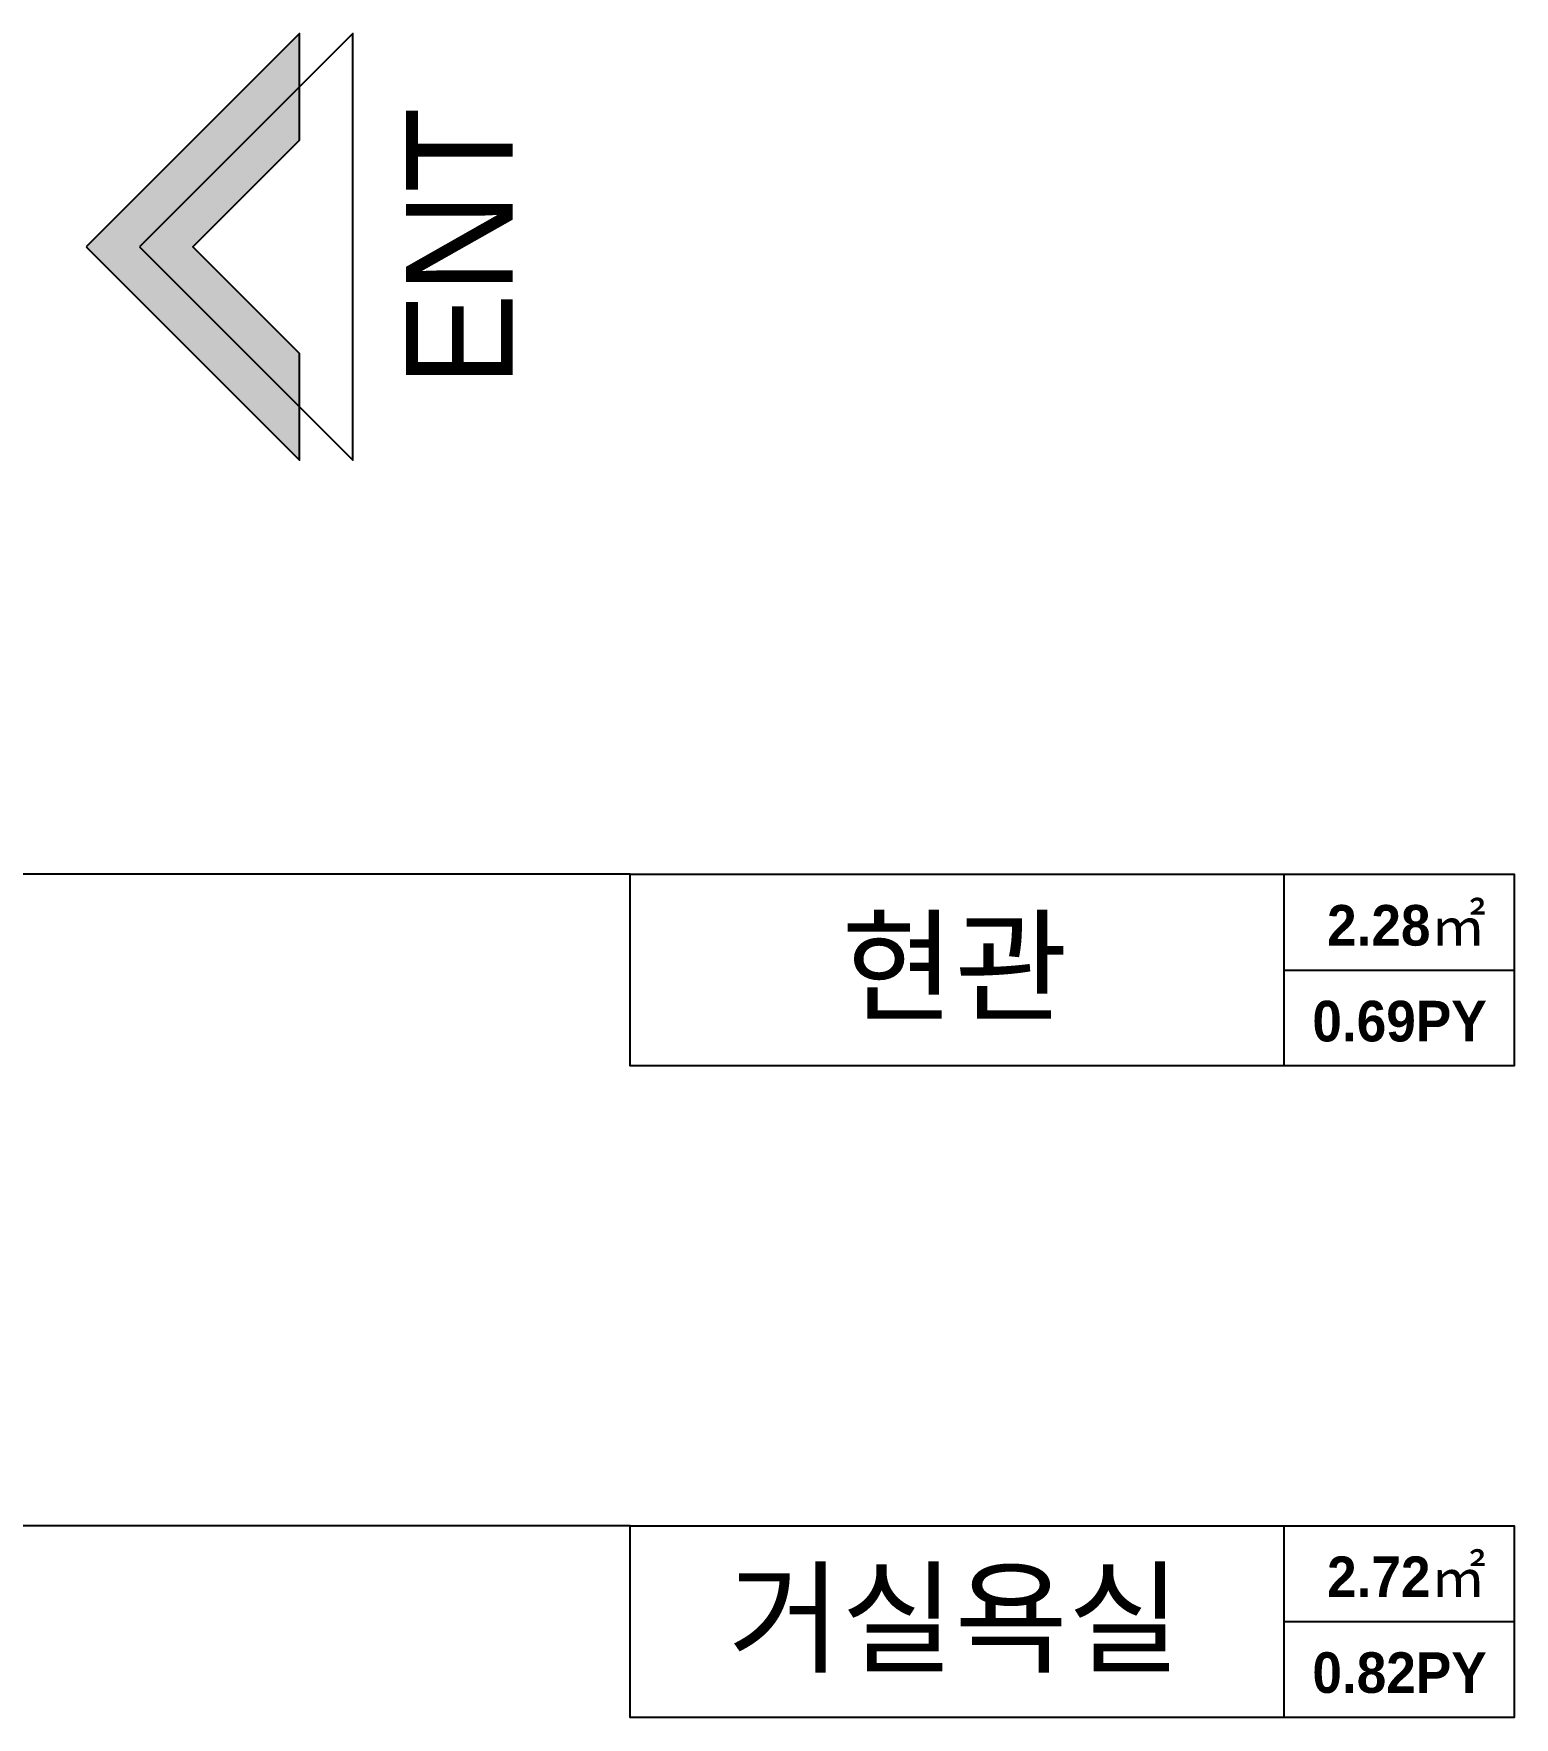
# Model space of a CAD drawing. Header units: inches. Extents: x -63256 to 33689, y -34490 to 100230.
# Drawn here: x 9689 to 12422, y 8319 to 11428 of the extents above; entities that cross this region are included whole.
import ezdxf
from ezdxf.enums import TextEntityAlignment as Align

# ---------------------------------------------------------------- set-up
doc = ezdxf.new("R2010")
doc.units = ezdxf.units.IN
doc.header["$LTSCALE"] = 100
doc.header["$MEASUREMENT"] = 0
for name, color, linetype in [('0-ELC TEXT', 7, 'Continuous'), ('03-TEXT', 3, 'Continuous'), ('3.기호.계단선', 30, 'Continuous'), ('F-SYM', 7, 'Continuous')]:
    doc.layers.add(name, color=color, linetype=linetype)
doc.styles.add('YOURNAME', font='')
doc.styles.add('넥슨고딕', font='')
doc.styles.add('코레일둥고', font='')
doc.styles.get('YOURNAME').set_extended_font_data('HYwulM')
doc.styles.get('넥슨고딕').set_extended_font_data('NEXON Lv1 Gothic Bold', bold=True)
doc.styles.get('코레일둥고').set_extended_font_data('Korail Round Gothic Medium')

# ---------------------------------------------------------------- blocks, each defined once
blk = doc.blocks.new('F-SYM-ENT NAME')
at = {"layer": 'F-SYM'}
h = blk.add_hatch(color=1, dxfattribs=at)
h.dxf.hatch_style = 1
h.paths.add_polyline_path([(-181266.5, -29724.5), (-181466.5, -29924.5), (-181366.5, -29924.5), (-181266.5, -29824.5), (-181166.5, -29924.5), (-181066.5, -29924.5)])
at = {"layer": 'F-SYM', "color": 1}
for points in [[(-181266.5, -29724.5), (-181466.5, -29924.5), (-181366.5, -29924.5), (-181266.5, -29824.5), (-181166.5, -29924.5), (-181066.5, -29924.5)], [(-181266.5, -29774.5), (-181466.5, -29974.5), (-181066.5, -29974.5)]]:
    blk.add_lwpolyline(points, close=True, dxfattribs=at)
at = {"layer": 'F-SYM', "color": 1, "style": 'YOURNAME'}
blk.add_attdef('ENT', text='', height=100, dxfattribs=at).set_placement((-181266.5, -30024.5), align=Align.TOP_CENTER)
blk = doc.blocks.new('VUDASAUSEH')
at = {"layer": '3.기호.계단선', "xscale": 1.968503937007874, "yscale": 1.968503937007874, "zscale": 1.968503937007874, "rotation": 90}
blk.add_blockref('F-SYM-ENT NAME', (-74527.5, 349437.7), dxfattribs=at).add_auto_attribs({'ENT': 'ENT'})

msp = doc.modelspace()

# ---------------------------------------------------------------- linework, layer by layer
at = {"layer": '0-ELC TEXT'}
for p, q in [((10789.6, 9875.8), (6451.9, 9875.8)), ((11996.8, 9522), (11996.8, 9875.8)), ((11996.8, 9698.9), (12421.5, 9698.9)), ((10789.6, 8673.1), (8259.9, 8673.1)), ((11996.8, 8319.3), (11996.8, 8673.1)), ((11996.8, 8496.2), (12421.5, 8496.2))]:
    msp.add_line(p, q, dxfattribs=at)
for points in [[(10789.6, 9875.8), (12421.5, 9875.8), (12421.5, 9522), (10789.6, 9522)], [(10789.6, 8673.1), (12421.5, 8673.1), (12421.5, 8319.3), (10789.6, 8319.3)]]:
    msp.add_lwpolyline(points, close=True, dxfattribs=at)

# ---------------------------------------------------------------- block references
msp.add_blockref('VUDASAUSEH', (25800, 18420))

# ---------------------------------------------------------------- texts
at = {"layer": '03-TEXT'}
for s, height, style, p in [('2.28㎡', 75, '넥슨고딕', (12222.5, 9744)), ('현관', 166.67, '코레일둥고', (11388.3, 9622.3)), ('0.69PY', 75, '넥슨고딕', (12209.7, 9567.1)), ('2.72㎡', 75, '넥슨고딕', (12222.5, 8541.3)), ('거실욕실', 166.67, '코레일둥고', (11388.3, 8419.6)), ('0.82PY', 75, '넥슨고딕', (12209.7, 8364.4))]:
    msp.add_text(s, height=height, dxfattribs=dict(at, style=style)).set_placement(p, align=Align.CENTER)

doc.saveas('drawing.dxf')
